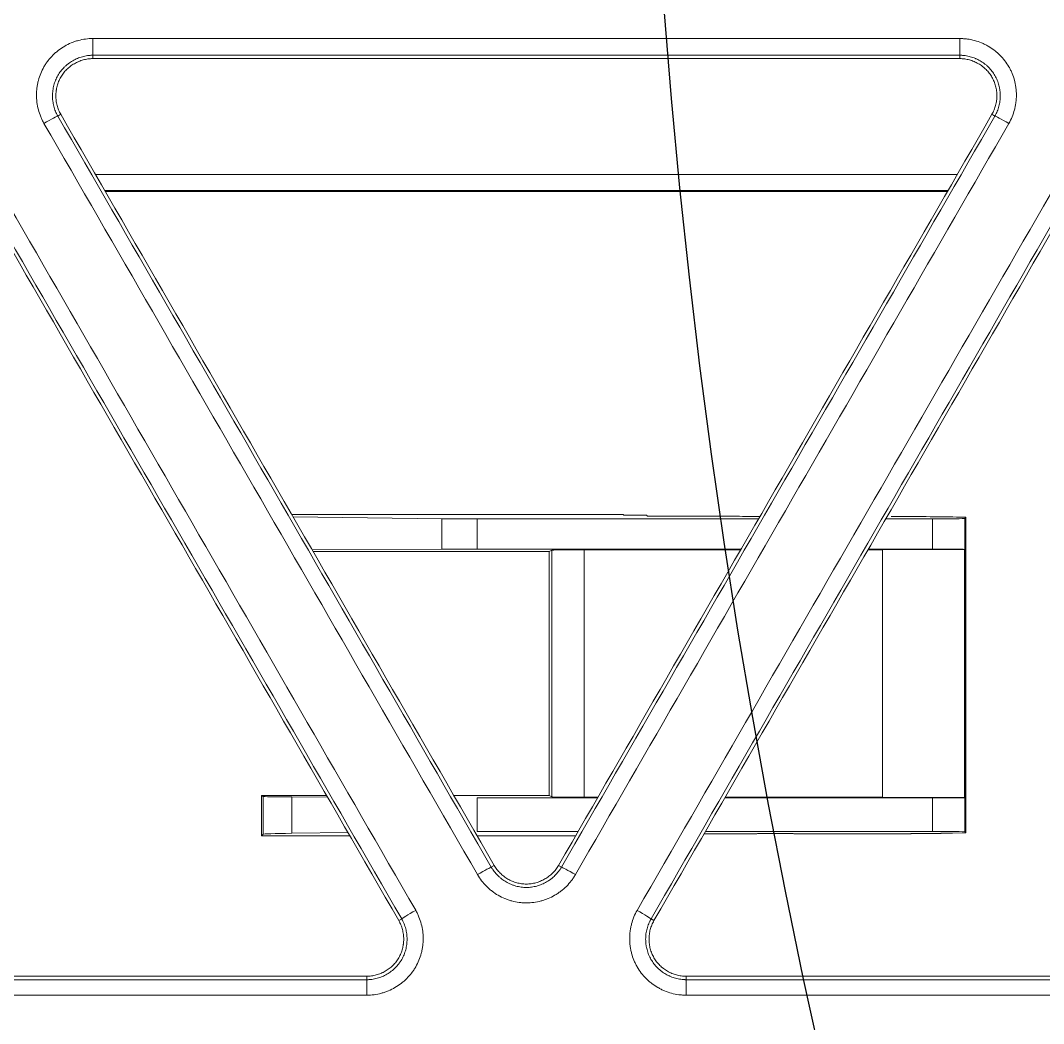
# Model space of a CAD drawing. Header units: inches. Extents: x 405346 to 489838, y -25612 to 14934.
# Drawn here: x 467351.83 to 467382.01, y 4533.81 to 4563.39 of the extents above; entities that cross this region are included whole.
import ezdxf

# ---------------------------------------------------------------- set-up
doc = ezdxf.new("R2010")
doc.units = ezdxf.units.IN
doc.header["$LTSCALE"] = 200
doc.header["$MEASUREMENT"] = 0
doc.linetypes.add('DH-HID2', pattern=[1.2, 0.8, -0.4])
doc.layers.add('FU-FURM', color=251, linetype='DH-HID2')
doc.layers.add('SS-EQ', color=2, linetype='Continuous', lineweight=20)

# ---------------------------------------------------------------- blocks, each defined once
blk = doc.blocks.new('FLLLL')
at = {"layer": 'FU-FURM'}
blk.add_arc((467631.305, 3983.29), 213.601, 180.767, 268.64329, dxfattribs=at)
blk = doc.blocks.new('4way무풍')
at = {"layer": 'SS-EQ'}
for p, q in [((109.701, 240.938), (109.701, 240.839)), ((135.276, 240.839), (135.276, 240.938)), ((108.754, 239.197), (108.667, 239.147)), ((136.311, 239.147), (136.224, 239.197)), ((135.198, 237.423), (109.777, 237.423)), ((110.05, 236.949), (134.925, 236.949)), ((110.065, 236.924), (134.907, 236.924)), ((125.345, 227.4), (115.565, 227.4)), ((115.609, 227.324), (119.998, 227.273)), ((119.998, 227.273), (119.998, 226.374)), ((121.041, 227.268), (129.336, 227.268)), ((121.041, 226.376), (121.041, 227.268)), ((125.363, 227.382), (125.345, 227.4)), ((125.561, 227.382), (125.363, 227.382)), ((126.061, 227.347), (126.035, 227.374)), ((128.605, 227.347), (126.061, 227.347)), ((133.09, 227.268), (134.473, 227.268)), ((134.473, 227.268), (134.473, 226.376)), ((135.455, 227.318), (135.177, 227.323)), ((135.421, 227.284), (135.455, 227.318)), ((135.421, 218.039), (135.421, 227.284)), ((135.451, 218.009), (135.455, 227.318)), ((119.998, 226.374), (116.17, 226.351)), ((128.821, 226.376), (121.041, 226.376)), ((123.241, 226.348), (123.165, 226.31)), ((123.241, 219.069), (123.241, 226.348)), ((124.189, 226.356), (124.189, 219.061)), ((128.81, 226.356), (124.189, 226.356)), ((132.99, 226.356), (132.564, 226.356)), ((134.473, 226.376), (132.575, 226.376)), ((135.418, 226.369), (132.99, 226.356)), ((132.99, 219.061), (132.99, 226.356)), ((135.418, 219.049), (135.418, 226.369)), ((116.194, 226.31), (123.165, 226.31)), ((123.165, 226.31), (123.165, 219.108)), ((114.671, 219.108), (114.671, 217.923)), ((116.599, 219.108), (114.671, 219.108)), ((114.671, 219.108), (114.72, 219.083)), ((123.165, 219.108), (120.352, 219.108)), ((123.165, 219.108), (123.241, 219.069)), ((114.72, 219.083), (114.72, 217.972)), ((115.572, 217.999), (115.572, 219.07)), ((115.572, 219.07), (116.624, 219.064)), ((121.041, 218.055), (121.041, 219.041)), ((121.041, 219.041), (124.587, 219.041)), ((124.189, 219.061), (124.598, 219.061)), ((128.341, 219.041), (134.473, 219.041)), ((128.352, 219.061), (132.99, 219.061)), ((132.99, 219.061), (135.418, 219.049)), ((134.473, 219.041), (134.473, 218.055)), ((114.72, 217.972), (114.671, 217.923)), ((114.671, 217.923), (117.283, 217.923)), ((117.228, 218.018), (115.572, 217.999)), ((121.036, 217.923), (123.941, 217.923)), ((124.018, 218.055), (121.041, 218.055)), ((127.727, 217.979), (128.532, 217.979)), ((134.473, 218.055), (127.771, 218.055)), ((131.136, 217.979), (131.826, 217.979)), ((135.062, 218.002), (135.451, 218.009)), ((135.451, 218.009), (135.421, 218.039)), ((121.454, 216.999), (121.541, 217.049)), ((123.437, 217.049), (123.523, 216.999)), ((118.726, 215.423), (118.812, 215.473)), ((126.166, 215.473), (126.252, 215.423)), ((117.778, 213.681), (117.778, 213.782)), ((127.2, 213.782), (127.2, 213.681))]:
    blk.add_line(p, q, dxfattribs=at)
for centre, major_axis, ratio, start_param, end_param in [((109.701, 241.411), (0, -0.474), 0.003386, 0.034923, 1.614813), ((135.276, 241.412), (0, -0.474), 0.004454, 0.034946, 1.61349), ((108.257, 238.91), (0.41, 0.237), 0.035771, 0.034929, 1.546172), ((136.72, 238.91), (0.41, -0.237), 0.038521, 1.587639, 3.10666), ((121.041, 227.301), (1.895, 0), 0.017455, 4.129783, 4.712389), ((129.834, 227.365), (1.611, 0), 0.017455, 3.845313, 4.42983), ((131.826, 227.264), (4.738, 0), 0.017455, 0.785398, 1.264995), ((134.473, 227.284), (0.948, 0), 0.017455, 4.712389, 6.265732), ((116.615, 219.083), (1.895, 0), 0.008727, 3.159046, 4.129783), ((116.615, 217.971), (1.895, 0), 0.017455, 2.153402, 3.124139), ((134.473, 218.039), (0.948, 0), 0.017455, 0.017453, 1.570796), ((121.044, 216.762), (-0.41, -0.237), 0.028821, 3.176514, 4.689725), ((123.933, 216.762), (0.41, -0.237), 0.033958, 1.584178, 3.106666), ((119.222, 215.709), (0.41, 0.237), 0.028704, 1.548246, 3.106672), ((125.755, 215.709), (-0.41, 0.237), 0.033702, 3.176519, 4.725413), ((117.778, 213.208), (0, 0.474), 0.005257, 4.747976, 6.248278), ((127.2, 213.208), (0, -0.474), 0.005842, 1.605745, 3.106685)]:
    blk.add_ellipse(centre, major_axis=major_axis, ratio=ratio, start_param=start_param, end_param=end_param, dxfattribs=at)
for points, knots in [([(0.032, 346.294), (6.969, 346.294), (13.906, 346.294), (27.78, 346.294), (34.717, 346.294), (55.528, 346.294), (69.403, 346.294), (97.151, 346.294), (111.025, 346.294), (138.774, 346.294), (152.648, 346.294), (180.396, 346.294), (194.27, 346.294), (215.082, 346.294), (222.019, 346.294), (235.893, 346.294), (242.83, 346.293), (253.236, 346.293), (256.704, 346.293), (263.641, 346.293), (267.11, 346.293), (272.313, 346.294), (274.047, 346.294), (276.648, 346.294), (277.516, 346.294), (279.25, 346.293), (280.117, 346.293), (281.418, 346.292), (281.851, 346.292), (282.718, 346.292), (283.152, 346.292), (283.802, 346.293), (284.019, 346.293), (284.453, 346.293), (284.669, 346.294), (285.103, 346.293), (285.32, 346.293), (285.753, 346.29), (285.97, 346.288), (286.62, 346.277), (287.054, 346.265), (287.92, 346.231), (288.353, 346.21), (289.653, 346.132), (290.519, 346.062), (291.818, 345.929), (292.25, 345.88), (292.899, 345.799), (293.116, 345.771), (293.548, 345.712), (294.627, 345.561), (295.697, 345.381), (298.249, 344.897), (299.929, 344.504), (302.417, 343.81), (304.065, 343.312), (305.692, 342.745), (308.116, 341.843), (309.711, 341.171), (311.481, 340.335), (311.677, 340.241), (312.069, 340.051), (312.265, 339.955), (312.851, 339.663), (313.238, 339.464), (314.393, 338.857), (315.91, 338.017), (317.385, 337.118), (318.837, 336.19), (319.553, 335.711), (320.962, 334.724), (322.351, 333.707), (324.369, 332.094), (326.323, 330.393), (327.582, 329.199), (328.355, 328.434), (328.586, 328.204), (328.815, 327.97), (328.968, 327.815), (329.044, 327.736), (329.423, 327.345), (329.723, 327.029), (330.61, 326.072), (331.762, 324.776), (333.399, 322.77), (334.43, 321.391), (335.932, 319.291), (336.873, 317.85), (338.196, 315.627), (339.047, 314.124), (339.838, 312.579), (340.313, 311.601), (340.454, 311.306), (340.593, 311.01), (340.685, 310.812), (340.731, 310.713), (340.958, 310.218), (341.136, 309.82), (341.654, 308.624), (342.309, 307.019), (343.186, 304.582), (343.7, 302.939), (344.419, 300.459), (344.828, 298.787), (345.336, 296.251), (345.487, 295.4), (345.755, 293.69), (345.871, 292.83), (345.994, 291.749), (346.017, 291.532), (346.062, 291.099), (346.083, 290.881), (346.143, 290.23), (346.178, 289.796), (346.239, 288.927), (346.265, 288.492), (346.307, 287.624), (346.324, 287.189), (346.342, 286.538), (346.347, 286.32), (346.354, 285.886), (346.356, 285.669), (346.359, 285.234), (346.359, 285.017), (346.359, 284.582), (346.359, 284.365), (346.359, 283.714), (346.358, 283.279), (346.358, 282.41), (346.358, 281.976), (346.358, 280.672), (346.358, 279.803), (346.359, 278.065), (346.359, 277.196), (346.359, 274.59), (346.359, 272.852), (346.358, 264.162), (346.359, 257.21), (346.359, 236.355), (346.359, 222.452), (346.359, 194.646), (346.359, 180.742), (346.359, 152.936), (346.359, 139.033), (346.359, 111.226), (346.359, 69.516), (346.359, 27.806), (346.359, 0)], [0, 0, 0, 0, 0.03125, 0.03125, 0.0625, 0.0625, 0.125, 0.125, 0.1875, 0.1875, 0.25, 0.25, 0.3125, 0.3125, 0.34375, 0.34375, 0.375, 0.375, 0.390625, 0.390625, 0.40625, 0.40625, 0.414062, 0.414062, 0.417969, 0.417969, 0.421875, 0.421875, 0.423828, 0.423828, 0.425781, 0.425781, 0.426758, 0.426758, 0.427734, 0.427734, 0.428711, 0.428711, 0.429687, 0.429687, 0.431641, 0.431641, 0.433594, 0.433594, 0.4375, 0.4375, 0.439453, 0.439453, 0.44043, 0.44043, 0.441406, 0.445312, 0.445312, 0.453125, 0.453125, 0.457031, 0.460937, 0.460937, 0.46875, 0.46875, 0.469727, 0.469727, 0.470703, 0.470703, 0.472656, 0.472656, 0.476562, 0.480469, 0.480469, 0.484375, 0.484375, 0.488281, 0.492187, 0.496094, 0.5, 0.5, 0.500977, 0.501465, 0.501465, 0.501953, 0.501953, 0.503906, 0.503906, 0.507812, 0.511719, 0.515625, 0.515625, 0.523437, 0.523437, 0.527344, 0.53125, 0.53125, 0.532227, 0.532715, 0.532715, 0.533203, 0.533203, 0.535156, 0.535156, 0.539062, 0.542969, 0.546875, 0.546875, 0.554687, 0.554687, 0.558594, 0.558594, 0.5625, 0.5625, 0.563477, 0.563477, 0.564453, 0.564453, 0.566406, 0.566406, 0.568359, 0.568359, 0.570312, 0.570312, 0.571289, 0.571289, 0.572266, 0.572266, 0.573242, 0.573242, 0.574219, 0.574219, 0.576172, 0.576172, 0.578125, 0.578125, 0.582031, 0.582031, 0.585937, 0.585937, 0.59375, 0.59375, 0.625, 0.625, 0.6875, 0.6875, 0.75, 0.75, 0.8125, 0.8125, 0.875, 1, 1, 1, 1]), ([(345.164, 0), (345.164, 27.72), (345.163, 69.299), (345.162, 110.879), (345.161, 138.598), (345.16, 152.458), (345.159, 180.178), (345.157, 194.038), (345.154, 221.758), (345.152, 235.618), (345.147, 256.407), (345.146, 263.337), (345.145, 272), (345.145, 273.732), (345.144, 276.331), (345.144, 277.197), (345.143, 278.93), (345.142, 279.796), (345.142, 281.095), (345.141, 281.528), (345.141, 282.395), (345.142, 282.828), (345.141, 283.694), (345.141, 284.127), (345.14, 284.777), (345.139, 284.993), (345.136, 285.426), (345.134, 285.643), (345.124, 286.293), (345.113, 286.726), (345.081, 287.592), (345.06, 288.025), (345.009, 288.891), (344.979, 289.324), (344.926, 289.973), (344.898, 290.298), (344.868, 290.622), (344.847, 290.839), (344.836, 290.947), (344.736, 291.92), (344.629, 292.78), (344.379, 294.49), (344.236, 295.34), (343.754, 297.876), (343.361, 299.547), (342.666, 302.024), (342.167, 303.666), (341.312, 306.1), (340.67, 307.703), (340.162, 308.898), (339.901, 309.494), (339.629, 310.086), (339.446, 310.481), (339.353, 310.677), (338.885, 311.657), (338.495, 312.43), (337.684, 313.954), (337.263, 314.706), (336.391, 316.188), (335.94, 316.919), (335.007, 318.359), (334.525, 319.069), (333.532, 320.468), (332.508, 321.846), (330.881, 323.85), (329.736, 325.143), (328.853, 326.097), (328.555, 326.413), (328.177, 326.804), (328.101, 326.882), (327.949, 327.037), (327.721, 327.27), (327.491, 327.5), (326.721, 328.264), (325.466, 329.454), (323.518, 331.149), (321.504, 332.755), (320.119, 333.766), (318.711, 334.748), (317.997, 335.224), (316.546, 336.146), (315.81, 336.592), (314.315, 337.454), (313.557, 337.87), (312.595, 338.371), (312.305, 338.52), (312.014, 338.666), (311.82, 338.764), (311.722, 338.812), (311.235, 339.053), (310.844, 339.24), (309.666, 339.79), (308.875, 340.138), (307.283, 340.799), (305.68, 341.425), (303.244, 342.257), (301.598, 342.742), (299.114, 343.417), (297.436, 343.796), (294.888, 344.258), (294.033, 344.394), (292.957, 344.542), (292.742, 344.57), (292.31, 344.625), (291.663, 344.703), (291.015, 344.771), (289.72, 344.892), (288.856, 344.953), (287.56, 345.018), (287.128, 345.036), (286.48, 345.054), (286.264, 345.059), (285.832, 345.066), (285.615, 345.069), (285.183, 345.072), (284.967, 345.073), (284.535, 345.074), (284.318, 345.075), (283.67, 345.075), (283.237, 345.076), (282.589, 345.076), (282.373, 345.076), (281.94, 345.076), (281.724, 345.076), (281.076, 345.076), (280.643, 345.076), (279.346, 345.077), (278.481, 345.077), (276.752, 345.078), (275.887, 345.078), (273.293, 345.079), (271.563, 345.079), (262.916, 345.08), (255.998, 345.082), (242.162, 345.085), (235.244, 345.086), (221.408, 345.088), (214.49, 345.089), (193.736, 345.092), (179.9, 345.093), (152.228, 345.095), (138.392, 345.096), (110.72, 345.097), (96.884, 345.097), (69.212, 345.098), (55.376, 345.098), (34.622, 345.098), (27.704, 345.099), (13.868, 345.099), (6.95, 345.099), (0.032, 345.099)], [0, 0, 0, 0, 0.125, 0.1875, 0.1875, 0.25, 0.25, 0.3125, 0.3125, 0.375, 0.375, 0.40625, 0.40625, 0.414063, 0.414063, 0.417969, 0.417969, 0.421875, 0.421875, 0.423828, 0.423828, 0.425781, 0.425781, 0.427734, 0.427734, 0.428711, 0.428711, 0.429688, 0.429688, 0.431641, 0.431641, 0.433594, 0.433594, 0.435547, 0.435547, 0.436523, 0.437012, 0.437012, 0.4375, 0.4375, 0.441406, 0.441406, 0.445313, 0.445313, 0.453125, 0.453125, 0.457031, 0.460938, 0.464844, 0.464844, 0.466797, 0.467773, 0.467773, 0.46875, 0.46875, 0.472656, 0.472656, 0.476563, 0.476563, 0.480469, 0.480469, 0.484375, 0.484375, 0.488281, 0.492188, 0.496094, 0.496094, 0.498047, 0.498047, 0.498535, 0.498535, 0.499023, 0.5, 0.5, 0.503906, 0.507813, 0.511719, 0.515625, 0.515625, 0.519531, 0.519531, 0.523438, 0.523438, 0.527344, 0.527344, 0.52832, 0.528809, 0.528809, 0.529297, 0.529297, 0.53125, 0.53125, 0.535156, 0.535156, 0.539063, 0.542969, 0.546875, 0.546875, 0.554688, 0.554688, 0.558594, 0.558594, 0.55957, 0.55957, 0.560547, 0.5625, 0.5625, 0.566406, 0.566406, 0.568359, 0.568359, 0.569336, 0.569336, 0.570313, 0.570313, 0.571289, 0.571289, 0.572266, 0.572266, 0.574219, 0.574219, 0.575195, 0.575195, 0.576172, 0.576172, 0.578125, 0.578125, 0.582031, 0.582031, 0.585938, 0.585938, 0.59375, 0.59375, 0.625, 0.625, 0.65625, 0.65625, 0.6875, 0.6875, 0.75, 0.75, 0.8125, 0.8125, 0.875, 0.875, 0.9375, 0.9375, 0.96875, 0.96875, 1, 1, 1, 1]), ([(108.259, 238.93), (108.24, 238.962), (108.223, 238.995), (108.191, 239.06), (108.176, 239.094), (108.135, 239.195), (108.089, 239.332), (108.061, 239.474), (108.049, 239.565), (108.047, 239.583), (108.044, 239.62), (108.039, 239.674), (108.038, 239.729), (108.038, 239.838), (108.042, 239.91), (108.056, 240.018), (108.062, 240.054), (108.073, 240.108), (108.076, 240.126), (108.085, 240.161), (108.089, 240.179), (108.112, 240.267), (108.158, 240.405), (108.222, 240.535), (108.277, 240.63), (108.296, 240.661), (108.337, 240.722), (108.358, 240.751), (108.425, 240.837), (108.473, 240.891), (108.55, 240.968), (108.576, 240.993), (108.617, 241.028), (108.631, 241.04), (108.66, 241.063), (108.674, 241.075), (108.747, 241.13), (108.868, 241.211), (108.998, 241.275), (109.082, 241.31), (109.099, 241.317), (109.133, 241.33), (109.15, 241.336), (109.202, 241.354), (109.237, 241.365), (109.342, 241.394), (109.413, 241.408), (109.557, 241.427), (109.629, 241.432), (109.703, 241.432)], [0, 0, 0, 0, 0.03125, 0.03125, 0.0625, 0.0625, 0.125, 0.1875, 0.1875, 0.203125, 0.203125, 0.21875, 0.25, 0.25, 0.3125, 0.3125, 0.34375, 0.34375, 0.359375, 0.359375, 0.375, 0.375, 0.4375, 0.5, 0.5, 0.53125, 0.53125, 0.5625, 0.5625, 0.625, 0.625, 0.65625, 0.65625, 0.671875, 0.671875, 0.6875, 0.6875, 0.75, 0.8125, 0.8125, 0.828125, 0.828125, 0.84375, 0.84375, 0.875, 0.875, 0.9375, 0.9375, 1, 1, 1, 1]), ([(135.278, 241.432), (135.315, 241.432), (135.352, 241.43), (135.425, 241.425), (135.461, 241.422), (135.569, 241.407), (135.711, 241.378), (135.849, 241.331), (135.933, 241.295), (135.95, 241.288), (135.983, 241.273), (136.033, 241.249), (136.081, 241.223), (136.175, 241.169), (136.235, 241.129), (136.322, 241.063), (136.35, 241.04), (136.391, 241.003), (136.405, 240.991), (136.432, 240.966), (136.445, 240.954), (136.51, 240.889), (136.606, 240.781), (136.687, 240.66), (136.741, 240.565), (136.759, 240.533), (136.791, 240.467), (136.806, 240.434), (136.847, 240.333), (136.87, 240.265), (136.897, 240.16), (136.905, 240.124), (136.916, 240.071), (136.919, 240.053), (136.925, 240.017), (136.928, 239.999), (136.939, 239.908), (136.948, 239.763), (136.939, 239.618), (136.927, 239.528), (136.925, 239.51), (136.919, 239.474), (136.916, 239.456), (136.905, 239.402), (136.897, 239.366), (136.869, 239.261), (136.846, 239.192), (136.791, 239.059), (136.759, 238.993), (136.723, 238.93)], [0, 0, 0, 0, 0.03125, 0.03125, 0.0625, 0.0625, 0.125, 0.1875, 0.1875, 0.203125, 0.203125, 0.21875, 0.25, 0.25, 0.3125, 0.3125, 0.34375, 0.34375, 0.359375, 0.359375, 0.375, 0.375, 0.4375, 0.5, 0.5, 0.53125, 0.53125, 0.5625, 0.5625, 0.625, 0.625, 0.65625, 0.65625, 0.671875, 0.671875, 0.6875, 0.6875, 0.75, 0.8125, 0.8125, 0.828125, 0.828125, 0.84375, 0.84375, 0.875, 0.875, 0.9375, 0.9375, 1, 1, 1, 1]), ([(109.701, 240.938), (109.698, 240.938), (109.695, 240.938), (109.688, 240.938), (109.678, 240.938), (109.655, 240.937), (109.61, 240.935), (109.571, 240.931), (109.494, 240.92), (109.443, 240.91), (109.368, 240.889), (109.343, 240.882), (109.293, 240.864), (109.269, 240.855), (109.197, 240.825), (109.104, 240.779), (109.017, 240.721), (108.965, 240.681), (108.955, 240.673), (108.934, 240.657), (108.904, 240.632), (108.876, 240.605), (108.82, 240.55), (108.786, 240.512), (108.738, 240.45), (108.723, 240.429), (108.694, 240.386), (108.68, 240.363), (108.641, 240.295), (108.595, 240.202), (108.563, 240.104), (108.543, 240.028), (108.537, 240.002), (108.527, 239.951), (108.523, 239.925), (108.513, 239.848), (108.51, 239.796), (108.51, 239.719), (108.51, 239.693), (108.513, 239.654), (108.514, 239.641), (108.516, 239.615), (108.518, 239.602), (108.526, 239.537), (108.546, 239.435), (108.578, 239.336), (108.608, 239.264), (108.618, 239.24), (108.636, 239.205), (108.642, 239.193), (108.651, 239.176), (108.656, 239.167), (108.66, 239.159), (108.664, 239.153), (108.665, 239.15), (108.667, 239.147)], [0, 0, 0, 0, 0.003906, 0.003906, 0.007813, 0.015625, 0.03125, 0.0625, 0.0625, 0.125, 0.125, 0.15625, 0.15625, 0.1875, 0.1875, 0.25, 0.3125, 0.3125, 0.328125, 0.328125, 0.34375, 0.375, 0.375, 0.4375, 0.4375, 0.46875, 0.46875, 0.5, 0.5, 0.5625, 0.625, 0.625, 0.65625, 0.65625, 0.6875, 0.6875, 0.75, 0.75, 0.78125, 0.78125, 0.796875, 0.796875, 0.8125, 0.8125, 0.875, 0.9375, 0.9375, 0.96875, 0.96875, 0.984375, 0.984375, 0.992188, 0.996094, 0.996094, 1, 1, 1, 1]), ([(108.754, 239.197), (108.73, 239.239), (108.709, 239.282), (108.673, 239.37), (108.658, 239.415), (108.64, 239.484), (108.634, 239.507), (108.625, 239.555), (108.621, 239.578), (108.612, 239.649), (108.606, 239.744), (108.612, 239.839), (108.62, 239.899), (108.622, 239.911), (108.625, 239.935), (108.632, 239.97), (108.64, 240.005), (108.658, 240.074), (108.673, 240.119), (108.699, 240.185), (108.709, 240.206), (108.73, 240.249), (108.741, 240.271), (108.777, 240.333), (108.831, 240.412), (108.894, 240.483), (108.945, 240.534), (108.962, 240.55), (108.998, 240.581), (109.017, 240.597), (109.074, 240.64), (109.113, 240.666), (109.175, 240.702), (109.207, 240.719), (109.239, 240.734), (109.261, 240.744), (109.272, 240.749), (109.327, 240.772), (109.417, 240.803), (109.51, 240.823), (109.581, 240.832), (109.605, 240.835), (109.653, 240.838), (109.677, 240.839), (109.701, 240.839)], [0, 0, 0, 0, 0.0625, 0.0625, 0.125, 0.125, 0.15625, 0.15625, 0.1875, 0.1875, 0.25, 0.3125, 0.3125, 0.328125, 0.328125, 0.34375, 0.375, 0.375, 0.4375, 0.4375, 0.46875, 0.46875, 0.5, 0.5, 0.5625, 0.625, 0.625, 0.65625, 0.65625, 0.6875, 0.6875, 0.75, 0.75, 0.78125, 0.796875, 0.796875, 0.8125, 0.8125, 0.875, 0.9375, 0.9375, 0.96875, 0.96875, 1, 1, 1, 1]), ([(136.311, 239.147), (136.312, 239.15), (136.314, 239.153), (136.317, 239.159), (136.322, 239.167), (136.333, 239.187), (136.354, 239.228), (136.369, 239.263), (136.399, 239.335), (136.415, 239.384), (136.435, 239.46), (136.441, 239.485), (136.451, 239.537), (136.455, 239.563), (136.465, 239.64), (136.471, 239.743), (136.465, 239.847), (136.456, 239.912), (136.455, 239.925), (136.45, 239.951), (136.444, 239.989), (136.435, 240.027), (136.415, 240.103), (136.399, 240.152), (136.37, 240.224), (136.359, 240.247), (136.336, 240.294), (136.324, 240.318), (136.285, 240.386), (136.256, 240.429), (136.192, 240.51), (136.158, 240.549), (136.111, 240.595), (136.102, 240.604), (136.083, 240.622), (136.073, 240.631), (136.043, 240.657), (136.023, 240.673), (135.961, 240.72), (135.918, 240.749), (135.85, 240.788), (135.816, 240.807), (135.781, 240.823), (135.757, 240.834), (135.745, 240.84), (135.684, 240.865), (135.586, 240.899), (135.485, 240.92), (135.407, 240.931), (135.381, 240.933), (135.342, 240.936), (135.329, 240.937), (135.309, 240.937), (135.299, 240.938), (135.289, 240.938), (135.283, 240.938), (135.279, 240.938), (135.276, 240.938)], [0, 0, 0, 0, 0.003906, 0.003906, 0.007812, 0.015625, 0.03125, 0.0625, 0.0625, 0.125, 0.125, 0.15625, 0.15625, 0.1875, 0.1875, 0.25, 0.3125, 0.3125, 0.328125, 0.328125, 0.34375, 0.375, 0.375, 0.4375, 0.4375, 0.46875, 0.46875, 0.5, 0.5, 0.5625, 0.5625, 0.625, 0.625, 0.640625, 0.640625, 0.65625, 0.65625, 0.6875, 0.6875, 0.75, 0.75, 0.78125, 0.796875, 0.796875, 0.8125, 0.8125, 0.875, 0.9375, 0.9375, 0.96875, 0.96875, 0.984375, 0.984375, 0.992187, 0.996094, 0.996094, 1, 1, 1, 1]), ([(135.276, 240.839), (135.324, 240.839), (135.372, 240.836), (135.466, 240.823), (135.513, 240.813), (135.582, 240.794), (135.605, 240.787), (135.65, 240.771), (135.672, 240.763), (135.739, 240.735), (135.824, 240.693), (135.903, 240.64), (135.951, 240.604), (135.96, 240.596), (135.979, 240.581), (136.007, 240.558), (136.033, 240.534), (136.083, 240.484), (136.115, 240.448), (136.159, 240.392), (136.173, 240.372), (136.199, 240.333), (136.212, 240.312), (136.248, 240.25), (136.29, 240.165), (136.32, 240.074), (136.338, 240.005), (136.343, 239.981), (136.353, 239.934), (136.356, 239.911), (136.365, 239.84), (136.368, 239.793), (136.368, 239.721), (136.368, 239.697), (136.365, 239.65), (136.362, 239.626), (136.353, 239.554), (136.335, 239.461), (136.305, 239.371), (136.269, 239.283), (136.248, 239.239), (136.224, 239.197)], [0, 0, 0, 0, 0.0625, 0.0625, 0.125, 0.125, 0.15625, 0.15625, 0.1875, 0.1875, 0.25, 0.3125, 0.3125, 0.328125, 0.328125, 0.34375, 0.375, 0.375, 0.4375, 0.4375, 0.46875, 0.46875, 0.5, 0.5, 0.5625, 0.625, 0.625, 0.65625, 0.65625, 0.6875, 0.6875, 0.75, 0.75, 0.78125, 0.78125, 0.8125, 0.8125, 0.875, 0.9375, 0.9375, 1, 1, 1, 1]), ([(108.667, 239.147), (110.798, 235.456), (112.929, 231.765), (117.191, 224.382), (119.323, 220.691), (121.454, 216.999)], [0, 0, 0, 0, 0.5, 0.5, 1, 1, 1, 1]), ([(108.754, 239.197), (110.885, 235.506), (113.016, 231.815), (117.278, 224.432), (119.41, 220.741), (121.541, 217.049)], [0, 0, 0, 0, 0.5, 0.5, 1, 1, 1, 1]), ([(121.047, 216.779), (118.915, 220.471), (116.784, 224.163), (112.521, 231.547), (110.39, 235.239), (108.259, 238.93)], [0, 0, 0, 0, 0.5, 0.5, 1, 1, 1, 1]), ([(106.436, 237.878), (108.567, 234.187), (110.699, 230.495), (114.961, 223.111), (117.093, 219.419), (119.224, 215.727)], [0, 0, 0, 0, 0.5, 0.5, 1, 1, 1, 1]), ([(118.726, 215.423), (116.594, 219.115), (114.463, 222.807), (110.2, 230.19), (108.069, 233.881), (105.938, 237.572)], [0, 0, 0, 0, 0.5, 0.5, 1, 1, 1, 1]), ([(118.812, 215.473), (116.68, 219.165), (114.549, 222.856), (110.286, 230.239), (108.155, 233.93), (106.024, 237.621)], [0, 0, 0, 0, 0.5, 0.5, 1, 1, 1, 1]), ([(125.561, 227.382), (125.642, 227.382), (125.722, 227.381), (125.941, 227.379), (126.032, 227.377), (126.035, 227.374)], [0, 0, 0, 0, 0.322785, 0.322785, 1, 1, 1, 1]), ([(135.062, 218.002), (135.054, 218.002), (135.039, 218.002), (135.015, 218.001), (134.992, 218.001), (134.968, 218.001), (134.944, 218), (134.921, 218), (134.897, 217.999), (134.873, 217.999), (134.849, 217.999), (134.824, 217.998), (134.8, 217.998), (134.775, 217.998), (134.751, 217.997), (134.726, 217.997), (134.701, 217.996), (134.676, 217.996), (134.652, 217.996), (134.626, 217.995), (134.601, 217.995), (134.576, 217.995), (134.551, 217.994), (134.525, 217.994), (134.5, 217.994), (134.474, 217.993), (134.449, 217.993), (134.423, 217.993), (134.397, 217.993), (134.371, 217.992), (134.346, 217.992), (134.32, 217.992), (134.294, 217.991), (134.267, 217.991), (134.241, 217.991), (134.215, 217.991), (134.189, 217.99), (134.163, 217.99), (134.136, 217.99), (134.11, 217.989), (134.084, 217.989), (134.057, 217.989), (134.031, 217.989), (134.004, 217.988), (133.978, 217.988), (133.951, 217.988), (133.924, 217.988), (133.898, 217.987), (133.871, 217.987), (133.844, 217.987), (133.818, 217.987), (133.791, 217.986), (133.764, 217.986), (133.738, 217.986), (133.711, 217.986), (133.684, 217.986), (133.657, 217.985), (133.63, 217.985), (133.604, 217.985), (133.567, 217.985), (133.519, 217.984), (133.46, 217.984), (133.401, 217.984), (133.342, 217.983), (133.283, 217.983), (133.223, 217.983), (133.164, 217.982), (133.103, 217.982), (133.043, 217.982), (132.983, 217.981), (132.922, 217.981), (132.861, 217.981), (132.801, 217.981), (132.74, 217.98), (132.679, 217.98), (132.617, 217.98), (132.556, 217.98), (132.495, 217.98), (132.434, 217.979), (132.373, 217.979), (132.312, 217.979), (132.251, 217.979), (132.19, 217.979), (132.129, 217.979), (132.068, 217.979), (132.007, 217.979), (131.947, 217.979), (131.886, 217.979), (131.846, 217.979), (131.826, 217.979)], [0, 0, 0, 0, 0.00909, 0.018167, 0.027231, 0.036281, 0.045317, 0.054339, 0.063347, 0.072341, 0.08132, 0.090284, 0.099234, 0.108168, 0.117087, 0.12599, 0.134878, 0.14375, 0.152606, 0.161446, 0.170269, 0.179076, 0.187866, 0.196639, 0.205396, 0.214135, 0.222856, 0.23156, 0.240247, 0.248916, 0.257566, 0.266199, 0.274813, 0.283409, 0.291987, 0.300546, 0.309086, 0.317607, 0.326109, 0.334592, 0.343055, 0.351499, 0.359924, 0.368329, 0.376714, 0.385079, 0.393424, 0.401749, 0.410054, 0.418338, 0.426602, 0.434846, 0.443069, 0.451271, 0.459452, 0.467612, 0.475751, 0.48387, 0.491967, 0.500042, 0.517509, 0.53498, 0.552452, 0.569923, 0.587391, 0.604853, 0.622307, 0.639752, 0.657184, 0.674602, 0.692003, 0.709386, 0.726747, 0.744086, 0.761399, 0.778684, 0.795941, 0.813165, 0.830357, 0.847512, 0.86463, 0.881709, 0.898747, 0.915741, 0.93269, 0.949592, 0.966446, 0.983249, 1, 1, 1, 1]), ([(121.454, 216.999), (121.456, 216.996), (121.458, 216.993), (121.461, 216.987), (121.466, 216.979), (121.478, 216.959), (121.503, 216.921), (121.525, 216.89), (121.573, 216.828), (121.607, 216.789), (121.663, 216.734), (121.682, 216.717), (121.722, 216.682), (121.742, 216.666), (121.804, 216.618), (121.891, 216.561), (121.984, 216.514), (122.044, 216.489), (122.056, 216.484), (122.081, 216.475), (122.118, 216.461), (122.155, 216.45), (122.23, 216.429), (122.281, 216.419), (122.358, 216.408), (122.384, 216.406), (122.436, 216.402), (122.463, 216.401), (122.541, 216.401), (122.593, 216.405), (122.696, 216.419), (122.746, 216.429), (122.822, 216.45), (122.847, 216.458), (122.897, 216.475), (122.921, 216.484), (122.993, 216.514), (123.039, 216.537), (123.107, 216.576), (123.14, 216.597), (123.172, 216.619), (123.194, 216.634), (123.204, 216.642), (123.256, 216.682), (123.335, 216.75), (123.404, 216.827), (123.452, 216.889), (123.467, 216.91), (123.489, 216.943), (123.496, 216.954), (123.506, 216.971), (123.512, 216.979), (123.517, 216.987), (123.52, 216.993), (123.522, 216.996), (123.523, 216.999)], [0, 0, 0, 0, 0.003906, 0.003906, 0.007812, 0.015625, 0.03125, 0.0625, 0.0625, 0.125, 0.125, 0.15625, 0.15625, 0.1875, 0.1875, 0.25, 0.3125, 0.3125, 0.328125, 0.328125, 0.34375, 0.375, 0.375, 0.4375, 0.4375, 0.46875, 0.46875, 0.5, 0.5, 0.5625, 0.5625, 0.625, 0.625, 0.65625, 0.65625, 0.6875, 0.6875, 0.75, 0.75, 0.78125, 0.796875, 0.796875, 0.8125, 0.8125, 0.875, 0.9375, 0.9375, 0.96875, 0.96875, 0.984375, 0.984375, 0.992188, 0.996094, 0.996094, 1, 1, 1, 1]), ([(123.437, 217.049), (123.412, 217.007), (123.386, 216.968), (123.328, 216.893), (123.296, 216.857), (123.245, 216.807), (123.228, 216.791), (123.191, 216.759), (123.173, 216.744), (123.116, 216.701), (123.037, 216.648), (122.951, 216.606), (122.896, 216.582), (122.885, 216.578), (122.862, 216.569), (122.828, 216.557), (122.794, 216.547), (122.726, 216.528), (122.679, 216.518), (122.609, 216.508), (122.585, 216.506), (122.537, 216.503), (122.513, 216.502), (122.441, 216.502), (122.346, 216.508), (122.253, 216.527), (122.184, 216.546), (122.161, 216.553), (122.115, 216.569), (122.093, 216.578), (122.027, 216.605), (121.984, 216.626), (121.923, 216.662), (121.902, 216.674), (121.862, 216.701), (121.843, 216.715), (121.786, 216.758), (121.714, 216.821), (121.651, 216.892), (121.592, 216.967), (121.565, 217.007), (121.541, 217.049)], [0, 0, 0, 0, 0.0625, 0.0625, 0.125, 0.125, 0.15625, 0.15625, 0.1875, 0.1875, 0.25, 0.3125, 0.3125, 0.328125, 0.328125, 0.34375, 0.375, 0.375, 0.4375, 0.4375, 0.46875, 0.46875, 0.5, 0.5, 0.5625, 0.625, 0.625, 0.65625, 0.65625, 0.6875, 0.6875, 0.75, 0.75, 0.78125, 0.78125, 0.8125, 0.8125, 0.875, 0.9375, 0.9375, 1, 1, 1, 1]), ([(123.936, 216.779), (123.917, 216.747), (123.898, 216.716), (123.857, 216.655), (123.835, 216.625), (123.769, 216.539), (123.673, 216.431), (123.563, 216.335), (123.491, 216.28), (123.476, 216.269), (123.446, 216.248), (123.401, 216.217), (123.354, 216.188), (123.26, 216.134), (123.195, 216.102), (123.095, 216.06), (123.061, 216.047), (123.009, 216.029), (122.991, 216.023), (122.956, 216.012), (122.939, 216.007), (122.851, 215.983), (122.709, 215.955), (122.564, 215.945), (122.455, 215.945), (122.418, 215.946), (122.345, 215.951), (122.309, 215.955), (122.201, 215.969), (122.13, 215.984), (122.025, 216.012), (121.99, 216.023), (121.939, 216.041), (121.922, 216.047), (121.887, 216.06), (121.87, 216.067), (121.786, 216.102), (121.656, 216.166), (121.535, 216.247), (121.463, 216.302), (121.448, 216.313), (121.42, 216.336), (121.406, 216.348), (121.365, 216.384), (121.338, 216.409), (121.261, 216.486), (121.213, 216.54), (121.124, 216.655), (121.084, 216.715), (121.047, 216.779)], [0, 0, 0, 0, 0.03125, 0.03125, 0.0625, 0.0625, 0.125, 0.1875, 0.1875, 0.203125, 0.203125, 0.21875, 0.25, 0.25, 0.3125, 0.3125, 0.34375, 0.34375, 0.359375, 0.359375, 0.375, 0.375, 0.4375, 0.5, 0.5, 0.53125, 0.53125, 0.5625, 0.5625, 0.625, 0.625, 0.65625, 0.65625, 0.671875, 0.671875, 0.6875, 0.6875, 0.75, 0.8125, 0.8125, 0.828125, 0.828125, 0.84375, 0.84375, 0.875, 0.875, 0.9375, 0.9375, 1, 1, 1, 1]), ([(119.224, 215.727), (119.243, 215.695), (119.26, 215.662), (119.292, 215.596), (119.307, 215.563), (119.349, 215.462), (119.394, 215.325), (119.422, 215.182), (119.434, 215.092), (119.436, 215.073), (119.439, 215.037), (119.444, 214.982), (119.445, 214.928), (119.445, 214.819), (119.441, 214.747), (119.427, 214.639), (119.421, 214.603), (119.41, 214.549), (119.407, 214.531), (119.398, 214.496), (119.394, 214.478), (119.371, 214.39), (119.325, 214.252), (119.261, 214.122), (119.206, 214.027), (119.187, 213.996), (119.146, 213.935), (119.125, 213.906), (119.058, 213.82), (119.01, 213.766), (118.933, 213.689), (118.893, 213.652), (118.852, 213.617), (118.823, 213.593), (118.809, 213.582), (118.736, 213.527), (118.615, 213.446), (118.485, 213.382), (118.401, 213.347), (118.384, 213.34), (118.35, 213.327), (118.333, 213.321), (118.281, 213.303), (118.246, 213.292), (118.141, 213.263), (118.07, 213.249), (117.926, 213.23), (117.854, 213.225), (117.78, 213.225)], [0, 0, 0, 0, 0.03125, 0.03125, 0.0625, 0.0625, 0.125, 0.1875, 0.1875, 0.203125, 0.203125, 0.21875, 0.25, 0.25, 0.3125, 0.3125, 0.34375, 0.34375, 0.359375, 0.359375, 0.375, 0.375, 0.4375, 0.5, 0.5, 0.53125, 0.53125, 0.5625, 0.5625, 0.625, 0.625, 0.65625, 0.671875, 0.671875, 0.6875, 0.6875, 0.75, 0.8125, 0.8125, 0.828125, 0.828125, 0.84375, 0.84375, 0.875, 0.875, 0.9375, 0.9375, 1, 1, 1, 1]), ([(127.202, 213.224), (127.166, 213.224), (127.129, 213.226), (127.056, 213.231), (127.019, 213.234), (126.911, 213.249), (126.77, 213.278), (126.632, 213.325), (126.548, 213.361), (126.531, 213.368), (126.498, 213.383), (126.448, 213.407), (126.4, 213.433), (126.306, 213.487), (126.246, 213.527), (126.159, 213.593), (126.131, 213.616), (126.089, 213.653), (126.076, 213.665), (126.049, 213.69), (126.036, 213.702), (125.971, 213.767), (125.875, 213.875), (125.794, 213.996), (125.739, 214.091), (125.722, 214.123), (125.69, 214.189), (125.675, 214.222), (125.634, 214.322), (125.611, 214.391), (125.583, 214.496), (125.575, 214.532), (125.565, 214.585), (125.562, 214.603), (125.556, 214.639), (125.553, 214.657), (125.541, 214.748), (125.532, 214.893), (125.541, 215.038), (125.553, 215.128), (125.556, 215.146), (125.562, 215.182), (125.565, 215.2), (125.575, 215.254), (125.584, 215.29), (125.611, 215.395), (125.634, 215.464), (125.689, 215.597), (125.721, 215.663), (125.758, 215.726)], [0, 0, 0, 0, 0.03125, 0.03125, 0.0625, 0.0625, 0.125, 0.1875, 0.1875, 0.203125, 0.203125, 0.21875, 0.25, 0.25, 0.3125, 0.3125, 0.34375, 0.34375, 0.359375, 0.359375, 0.375, 0.375, 0.4375, 0.5, 0.5, 0.53125, 0.53125, 0.5625, 0.5625, 0.625, 0.625, 0.65625, 0.65625, 0.671875, 0.671875, 0.6875, 0.6875, 0.75, 0.8125, 0.8125, 0.828125, 0.828125, 0.84375, 0.84375, 0.875, 0.875, 0.9375, 0.9375, 1, 1, 1, 1]), ([(117.778, 213.681), (117.781, 213.681), (117.784, 213.681), (117.791, 213.681), (117.801, 213.682), (117.824, 213.682), (117.869, 213.685), (117.908, 213.688), (117.985, 213.699), (118.036, 213.709), (118.111, 213.73), (118.136, 213.738), (118.186, 213.755), (118.21, 213.764), (118.283, 213.794), (118.376, 213.841), (118.462, 213.898), (118.514, 213.938), (118.525, 213.946), (118.545, 213.963), (118.575, 213.988), (118.603, 214.014), (118.659, 214.069), (118.693, 214.108), (118.741, 214.169), (118.756, 214.191), (118.785, 214.234), (118.799, 214.256), (118.838, 214.324), (118.861, 214.371), (118.9, 214.467), (118.917, 214.516), (118.936, 214.592), (118.942, 214.617), (118.952, 214.669), (118.956, 214.694), (118.966, 214.772), (118.969, 214.823), (118.969, 214.901), (118.969, 214.927), (118.966, 214.966), (118.965, 214.979), (118.963, 215.005), (118.961, 215.018), (118.953, 215.083), (118.933, 215.185), (118.9, 215.284), (118.871, 215.356), (118.86, 215.38), (118.843, 215.415), (118.837, 215.427), (118.828, 215.444), (118.823, 215.453), (118.818, 215.462), (118.815, 215.467), (118.813, 215.47), (118.812, 215.473)], [0, 0, 0, 0, 0.003906, 0.003906, 0.007813, 0.015625, 0.03125, 0.0625, 0.0625, 0.125, 0.125, 0.15625, 0.15625, 0.1875, 0.1875, 0.25, 0.3125, 0.3125, 0.328125, 0.328125, 0.34375, 0.375, 0.375, 0.4375, 0.4375, 0.46875, 0.46875, 0.5, 0.5, 0.5625, 0.5625, 0.625, 0.625, 0.65625, 0.65625, 0.6875, 0.6875, 0.75, 0.75, 0.78125, 0.78125, 0.796875, 0.796875, 0.8125, 0.8125, 0.875, 0.9375, 0.9375, 0.96875, 0.96875, 0.984375, 0.984375, 0.992188, 0.996094, 0.996094, 1, 1, 1, 1]), ([(118.726, 215.423), (118.75, 215.382), (118.771, 215.339), (118.806, 215.251), (118.821, 215.206), (118.84, 215.137), (118.845, 215.113), (118.854, 215.066), (118.858, 215.042), (118.867, 214.971), (118.873, 214.877), (118.867, 214.781), (118.859, 214.722), (118.858, 214.71), (118.854, 214.686), (118.847, 214.651), (118.84, 214.616), (118.822, 214.547), (118.807, 214.502), (118.78, 214.436), (118.77, 214.414), (118.749, 214.371), (118.738, 214.35), (118.702, 214.288), (118.649, 214.209), (118.586, 214.138), (118.535, 214.087), (118.517, 214.071), (118.481, 214.039), (118.462, 214.024), (118.405, 213.981), (118.366, 213.955), (118.304, 213.919), (118.272, 213.902), (118.24, 213.886), (118.218, 213.876), (118.207, 213.872), (118.152, 213.848), (118.062, 213.817), (117.969, 213.798), (117.874, 213.785), (117.826, 213.782), (117.778, 213.782)], [0, 0, 0, 0, 0.0625, 0.0625, 0.125, 0.125, 0.15625, 0.15625, 0.1875, 0.1875, 0.25, 0.3125, 0.3125, 0.328125, 0.328125, 0.34375, 0.375, 0.375, 0.4375, 0.4375, 0.46875, 0.46875, 0.5, 0.5, 0.5625, 0.625, 0.625, 0.65625, 0.65625, 0.6875, 0.6875, 0.75, 0.75, 0.78125, 0.796875, 0.796875, 0.8125, 0.8125, 0.875, 0.9375, 0.9375, 1, 1, 1, 1]), ([(126.166, 215.473), (126.164, 215.47), (126.162, 215.467), (126.159, 215.462), (126.154, 215.453), (126.143, 215.433), (126.123, 215.392), (126.107, 215.357), (126.077, 215.285), (126.061, 215.236), (126.041, 215.16), (126.035, 215.135), (126.025, 215.084), (126.021, 215.058), (126.011, 214.98), (126.004, 214.877), (126.011, 214.773), (126.019, 214.708), (126.021, 214.695), (126.025, 214.669), (126.032, 214.63), (126.041, 214.592), (126.06, 214.517), (126.077, 214.468), (126.106, 214.396), (126.117, 214.372), (126.14, 214.325), (126.152, 214.302), (126.191, 214.234), (126.22, 214.191), (126.284, 214.109), (126.318, 214.07), (126.364, 214.024), (126.374, 214.015), (126.393, 213.997), (126.403, 213.989), (126.432, 213.963), (126.453, 213.946), (126.515, 213.899), (126.558, 213.87), (126.625, 213.831), (126.66, 213.813), (126.695, 213.796), (126.719, 213.785), (126.731, 213.78), (126.791, 213.754), (126.89, 213.72), (126.991, 213.699), (127.069, 213.689), (127.095, 213.686), (127.134, 213.683), (127.147, 213.683), (127.167, 213.682), (127.177, 213.682), (127.187, 213.681), (127.193, 213.681), (127.197, 213.681), (127.2, 213.681)], [0, 0, 0, 0, 0.003906, 0.003906, 0.007813, 0.015625, 0.03125, 0.0625, 0.0625, 0.125, 0.125, 0.15625, 0.15625, 0.1875, 0.1875, 0.25, 0.3125, 0.3125, 0.328125, 0.328125, 0.34375, 0.375, 0.375, 0.4375, 0.4375, 0.46875, 0.46875, 0.5, 0.5, 0.5625, 0.5625, 0.625, 0.625, 0.640625, 0.640625, 0.65625, 0.65625, 0.6875, 0.6875, 0.75, 0.75, 0.78125, 0.796875, 0.796875, 0.8125, 0.8125, 0.875, 0.9375, 0.9375, 0.96875, 0.96875, 0.984375, 0.984375, 0.992188, 0.996094, 0.996094, 1, 1, 1, 1]), ([(127.2, 213.782), (127.152, 213.782), (127.104, 213.785), (127.01, 213.798), (126.963, 213.808), (126.894, 213.827), (126.871, 213.834), (126.826, 213.849), (126.804, 213.858), (126.737, 213.886), (126.652, 213.928), (126.573, 213.981), (126.525, 214.017), (126.516, 214.025), (126.497, 214.04), (126.47, 214.063), (126.443, 214.087), (126.393, 214.137), (126.361, 214.173), (126.317, 214.229), (126.303, 214.248), (126.277, 214.288), (126.264, 214.309), (126.228, 214.371), (126.186, 214.456), (126.156, 214.546), (126.138, 214.616), (126.133, 214.639), (126.123, 214.686), (126.12, 214.71), (126.111, 214.781), (126.108, 214.828), (126.108, 214.9), (126.108, 214.923), (126.111, 214.971), (126.114, 214.995), (126.123, 215.067), (126.141, 215.16), (126.171, 215.25), (126.207, 215.338), (126.228, 215.382), (126.252, 215.423)], [0, 0, 0, 0, 0.0625, 0.0625, 0.125, 0.125, 0.15625, 0.15625, 0.1875, 0.1875, 0.25, 0.3125, 0.3125, 0.328125, 0.328125, 0.34375, 0.375, 0.375, 0.4375, 0.4375, 0.46875, 0.46875, 0.5, 0.5, 0.5625, 0.625, 0.625, 0.65625, 0.65625, 0.6875, 0.6875, 0.75, 0.75, 0.78125, 0.78125, 0.8125, 0.8125, 0.875, 0.9375, 0.9375, 1, 1, 1, 1])]:
    blk.add_open_spline(points, degree=3, knots=knots, dxfattribs=at)
for points, degree in [([(109.703, 241.432), (118.228, 241.432), (126.753, 241.432), (135.278, 241.432)], 3), ([(135.276, 240.938), (126.751, 240.938), (118.226, 240.938), (109.701, 240.938)], 3), ([(135.276, 240.839), (126.751, 240.839), (118.226, 240.839), (109.701, 240.839)], 3), ([(123.437, 217.049), (127.699, 224.432), (131.962, 231.815), (136.224, 239.197)], 3), ([(123.523, 216.999), (127.786, 224.382), (132.049, 231.765), (136.311, 239.147)], 3), ([(136.723, 238.93), (132.461, 231.547), (128.198, 224.163), (123.936, 216.779)], 3), ([(125.758, 215.726), (130.021, 223.111), (134.283, 230.494), (138.545, 237.877)], 3), ([(138.953, 237.622), (134.691, 230.239), (130.429, 222.857), (126.166, 215.473)], 3), ([(139.039, 237.572), (134.777, 230.19), (130.515, 222.807), (126.252, 215.423)], 3), ([(121.041, 226.376), (120.762, 226.376), (120.231, 226.375), (119.998, 226.374)], 2), ([(123.241, 226.348), (123.245, 226.35), (123.399, 226.353), (123.665, 226.355), (124.003, 226.356), (124.189, 226.356)], 2), ([(135.418, 226.369), (135.403, 226.37), (135.241, 226.373), (134.98, 226.375), (134.653, 226.376), (134.473, 226.376)], 2), ([(124.189, 219.061), (123.996, 219.061), (123.645, 219.063), (123.386, 219.065), (123.244, 219.068), (123.241, 219.069)], 2), ([(134.473, 219.041), (134.658, 219.041), (134.996, 219.043), (135.252, 219.045), (135.404, 219.047), (135.418, 219.049)], 2), ([(128.532, 217.979), (128.657, 217.981), (128.956, 217.985), (129.291, 217.987), (129.651, 217.989), (130.016, 217.989), (130.375, 217.987), (130.71, 217.985), (131.01, 217.981), (131.136, 217.979)], 2), ([(92.203, 213.782), (100.728, 213.782), (109.253, 213.782), (117.778, 213.782)], 3), ([(92.203, 213.681), (100.728, 213.681), (109.253, 213.681), (117.778, 213.681)], 3), ([(127.2, 213.782), (135.725, 213.782), (144.25, 213.782), (152.775, 213.782)], 3), ([(127.2, 213.681), (135.725, 213.681), (144.25, 213.681), (152.775, 213.681)], 3), ([(117.78, 213.225), (109.255, 213.225), (100.73, 213.225), (92.205, 213.225)], 3), ([(152.778, 213.223), (144.253, 213.224), (135.728, 213.224), (127.202, 213.224)], 3)]:
    blk.add_open_spline(points, degree=degree, dxfattribs=at)

msp = doc.modelspace()

# ---------------------------------------------------------------- block references
for name, p in [('FLLLL', (-47.5, 596.663)), ('4way무풍', (467244.268, 4321.426))]:
    msp.add_blockref(name, p)

doc.saveas('drawing.dxf')
